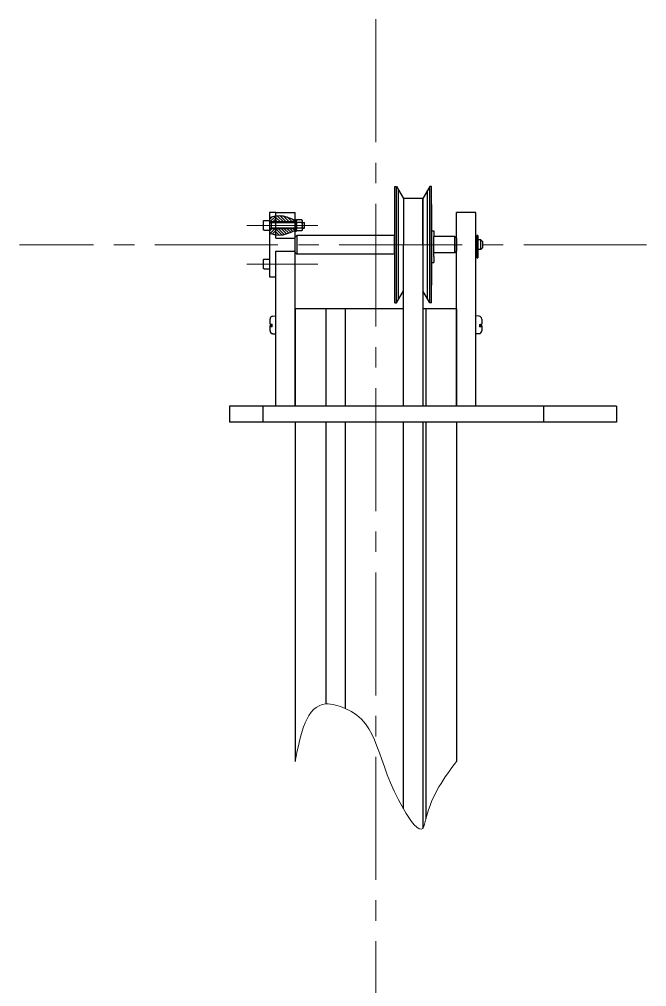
# Model space of a CAD drawing. Header units: millimetres. Extents: x 587 to 10361, y -8386 to 1488.
# Drawn here: x 7269.8 to 7367, y -6084 to -5934.1 of the extents above; entities that cross this region are included whole.
import ezdxf

# ---------------------------------------------------------------- set-up
doc = ezdxf.new("R2010")
doc.units = ezdxf.units.MM
doc.linetypes.add('ACAD_ISO10W100', pattern=[18, 12, -3, 0, -3])
doc.linetypes.add('CENTER2', pattern=[28.575, 19.05, -3.175, 3.175, -3.175])
for name, color, linetype, lineweight in [('Cienka', 30, 'Continuous', 0), ('Gruba', 7, 'Continuous', 30), ('Kreskowanie', 10, 'Continuous', 0), ('Przekrój', 50, 'Continuous', 15), ('Symetria', 210, 'ACAD_ISO10W100', 0), ('Widoczne (ISO)', 7, 'Continuous', 30)]:
    doc.layers.add(name, color=color, linetype=linetype, lineweight=lineweight)
pattern_1 = [(45, (3502.53072, -3769.18944), (-0.224506403, 0.224506403), [])]

# ---------------------------------------------------------------- blocks, each defined once
blk = doc.blocks.new('*U384')
at = {"layer": 'Symetria', "color": 0, "linetype": 'CENTER2', "transparency": 16777216}
blk.add_line((31.58, 0), (-65.63, 0), dxfattribs=at)
blk = doc.blocks.new('*U385')
at = {"layer": 'Symetria', "color": 0, "linetype": 'CENTER2', "transparency": 16777216}
blk.add_line((-5, 0), (5, 0), dxfattribs=at)
blk = doc.blocks.new('*U386')
at = {"layer": 'Symetria', "color": 0, "linetype": 'CENTER2', "transparency": 16777216}
blk.add_line((-6, 0), (5, 0), dxfattribs=at)
blk = doc.blocks.new('*U387')
at = {"layer": 'Symetria', "color": 0, "transparency": 16777216}
blk.add_line((-5.49, 0), (5.49, 0), dxfattribs=at)
blk = doc.blocks.new('*U406')
at = {"layer": 'Symetria', "color": 0, "linetype": 'CENTER2', "transparency": 16777216}
blk.add_line((0, 370.05), (0, -67.34), dxfattribs=at)

msp = doc.modelspace()

# ---------------------------------------------------------------- hatches: boundary and pattern name
at = {"layer": 'Kreskowanie'}
h = msp.add_hatch(dxfattribs=at)
h.set_pattern_fill('ANSI31', color=256, scale=0.1)
h.set_pattern_definition(pattern_1)
edge = h.paths.add_edge_path()
edge.add_spline(control_points=[(7309.586, -5964.507), (7309.254, -5964.556), (7308.92, -5964.644), (7308.586, -5964.731)], knot_values=[0, 0, 0, 0, 2.0268012, 2.0268012, 2.0268012, 2.0268012], degree=3, periodic=0)
edge.add_line((7308.586, -5964.731), (7308.586, -5965.396))
edge.add_line((7308.586, -5965.396), (7308.644, -5965.454))
edge.add_line((7308.644, -5965.454), (7309.586, -5965.455))
edge.add_line((7309.586, -5965.455), (7309.586, -5964.507))
h = msp.add_hatch(dxfattribs=at)
h.set_pattern_fill('ANSI31', color=256, scale=0.1, angle=90)
h.set_pattern_definition([(135, (3502.53072, -3769.18944), (-0.224506403, -0.224506403), [])])
edge = h.paths.add_edge_path()
edge.add_spline(control_points=[(7312.586, -5965.186), (7311.756, -5964.821), (7310.767, -5964.386), (7309.75, -5964.482), (7309.586, -5964.507)], knot_values=[2.0268012, 2.0268012, 2.0268012, 2.0268012, 7.2494663, 8.2502768, 8.2502768, 8.2502768, 8.2502768], degree=3, periodic=0)
edge.add_line((7309.586, -5964.507), (7309.586, -5965.455))
edge.add_line((7309.586, -5965.455), (7312.586, -5965.456))
edge.add_line((7312.586, -5965.456), (7312.586, -5965.186))
edge = h.paths.add_edge_path()
edge.add_line((7312.586, -5966.763), (7312.586, -5966.494))
edge.add_line((7312.586, -5966.494), (7309.586, -5966.495))
edge.add_line((7309.586, -5966.495), (7309.586, -5967.443))
edge.add_spline(control_points=[(7309.586, -5967.443), (7309.75, -5967.468), (7310.767, -5967.563), (7311.756, -5967.128), (7312.586, -5966.763)], knot_values=[2.0268012, 2.0268012, 2.0268012, 2.0268012, 3.0276117, 8.2502768, 8.2502768, 8.2502768, 8.2502768], degree=3, periodic=0)
h = msp.add_hatch(dxfattribs=at)
h.set_pattern_fill('ANSI31', color=256, scale=0.1)
h.set_pattern_definition(pattern_1)
edge = h.paths.add_edge_path()
edge.add_line((7309.586, -5966.495), (7308.644, -5966.495))
edge.add_line((7308.644, -5966.495), (7308.586, -5966.553))
edge.add_line((7308.586, -5966.553), (7308.586, -5967.218))
edge.add_spline(control_points=[(7308.586, -5967.218), (7308.92, -5967.306), (7309.254, -5967.393), (7309.586, -5967.443)], knot_values=[0, 0, 0, 0, 2.0268012, 2.0268012, 2.0268012, 2.0268012], degree=3, periodic=0)
edge.add_line((7309.586, -5967.443), (7309.586, -5966.495))

# ---------------------------------------------------------------- linework, layer by layer
at = {"layer": 'Cienka'}
for p, q in [((7312.586, -5965.593), (7308.933, -5965.593)), ((7314.033, -5965.593), (7313.657, -5965.593)), ((7312.586, -5966.356), (7308.933, -5966.356)), ((7314.033, -5966.356), (7313.657, -5966.356))]:
    msp.add_line(p, q, dxfattribs=at)
at = {"layer": 'Gruba'}
for p, q in [((7328.014, -5959.975), (7328.264, -5959.975)), ((7328.014, -5977.975), (7328.014, -5959.975)), ((7328.264, -5977.975), (7328.264, -5959.975)), ((7328.264, -5959.975), (7329.348, -5961.804)), ((7333.433, -5959.975), (7332.348, -5961.804)), ((7333.433, -5977.975), (7333.433, -5959.975)), ((7333.683, -5959.975), (7333.433, -5959.975)), ((7333.683, -5977.975), (7333.683, -5959.975)), ((7328.598, -5977.41), (7328.598, -5960.539)), ((7333.098, -5977.41), (7333.098, -5960.539)), ((7328.014, -5962.725), (7327.973, -5962.725)), ((7327.973, -5962.725), (7327.973, -5975.225)), ((7332.348, -5961.804), (7329.348, -5961.804)), ((7329.348, -5961.804), (7329.348, -5968.97)), ((7332.348, -5968.97), (7332.348, -5961.804)), ((7332.348, -5961.804), (7332.348, -5968.97)), ((7333.723, -5962.725), (7333.723, -5975.225)), ((7309.586, -5963.975), (7308.586, -5963.975)), ((7308.586, -5963.975), (7308.586, -5973.975)), ((7309.586, -5963.975), (7312.586, -5963.975)), ((7309.586, -5967.975), (7309.586, -5963.975)), ((7312.586, -5993.975), (7312.586, -5963.975)), ((7337.586, -5993.975), (7337.586, -5963.975)), ((7340.586, -5963.975), (7337.586, -5963.975)), ((7340.586, -5993.975), (7340.586, -5963.975)), ((7340.586, -5968.225), (7340.586, -5963.975)), ((7307.753, -5965.223), (7308.586, -5965.223)), ((7308.586, -5965.396), (7308.644, -5965.454)), ((7308.598, -5965.512), (7308.586, -5965.512)), ((7308.598, -5965.512), (7312.586, -5965.512)), ((7312.586, -5965.456), (7308.644, -5965.454)), ((7308.933, -5966.438), (7308.933, -5965.512)), ((7312.586, -5965.049), (7312.798, -5965.049)), ((7312.586, -5965.049), (7312.586, -5966.9)), ((7312.798, -5966.9), (7312.798, -5965.049)), ((7313.657, -5965.512), (7313.952, -5965.512)), ((7313.952, -5965.512), (7313.952, -5966.438)), ((7314.033, -5965.593), (7313.952, -5965.512)), ((7314.033, -5966.356), (7314.033, -5965.593)), ((7307.753, -5966.727), (7308.586, -5966.727)), ((7308.598, -5966.438), (7308.586, -5966.438)), ((7308.644, -5966.495), (7308.586, -5966.553)), ((7308.598, -5966.438), (7312.587, -5966.438)), ((7312.586, -5966.494), (7308.644, -5966.495)), ((7312.586, -5966.9), (7312.798, -5966.9)), ((7313.657, -5966.438), (7313.952, -5966.438)), ((7314.033, -5966.356), (7313.952, -5966.438)), ((7333.723, -5966.825), (7334.073, -5966.825)), ((7333.723, -5970.225), (7333.723, -5966.825)), ((7334.073, -5966.825), (7334.073, -5967.725)), ((7334.073, -5970.825), (7334.073, -5967.725)), ((7340.586, -5969.65), (7340.586, -5967.525)), ((7340.905, -5967.525), (7340.705, -5967.525)), ((7340.705, -5967.525), (7340.705, -5970.997)), ((7340.905, -5967.525), (7340.705, -5967.525)), ((7340.705, -5969.65), (7340.705, -5967.525)), ((7340.705, -5967.525), (7340.905, -5967.525)), ((7340.705, -5969.65), (7340.705, -5967.525)), ((7340.905, -5967.525), (7340.905, -5969.65)), ((7340.905, -5967.525), (7340.905, -5970.997)), ((7340.905, -5967.525), (7340.905, -5969.65)), ((7309.586, -5967.975), (7312.586, -5967.975)), ((7329.348, -5993.975), (7329.348, -5968.97)), ((7332.348, -5968.97), (7332.348, -5993.975)), ((7340.705, -5968.225), (7340.705, -5969.725)), ((7341.342, -5968.225), (7340.905, -5968.225)), ((7341.592, -5968.475), (7341.342, -5968.225)), ((7341.342, -5969.725), (7341.342, -5968.225)), ((7341.592, -5968.475), (7341.592, -5969.475)), ((7309.586, -5993.975), (7309.586, -5969.975)), ((7309.586, -5969.975), (7312.586, -5969.975)), ((7333.723, -5970.204), (7333.723, -5970.825)), ((7340.586, -5969.65), (7340.586, -5970.166)), ((7340.586, -5970.982), (7340.586, -5970.166)), ((7340.705, -5969.65), (7340.705, -5970.166)), ((7340.705, -5969.65), (7340.705, -5970.166)), ((7340.705, -5970.982), (7340.705, -5970.166)), ((7340.705, -5970.982), (7340.705, -5970.166)), ((7340.905, -5970.166), (7340.905, -5969.65)), ((7340.905, -5970.166), (7340.905, -5969.65)), ((7341.342, -5969.725), (7340.905, -5969.725)), ((7340.905, -5970.166), (7340.905, -5970.982)), ((7340.905, -5970.166), (7340.905, -5970.982)), ((7341.592, -5969.475), (7341.342, -5969.725)), ((7307.753, -5971.223), (7308.586, -5971.223)), ((7333.723, -5971.706), (7333.723, -5970.825)), ((7333.723, -5971.725), (7333.723, -5971.706)), ((7333.723, -5971.725), (7334.073, -5971.725)), ((7334.073, -5970.825), (7334.073, -5971.706)), ((7334.073, -5971.706), (7334.073, -5971.725)), ((7340.586, -5970.997), (7340.586, -5970.982)), ((7340.705, -5970.997), (7340.705, -5970.982)), ((7340.705, -5970.997), (7340.705, -5970.982)), ((7340.705, -5970.997), (7340.905, -5970.997)), ((7340.905, -5970.997), (7340.705, -5970.997)), ((7340.705, -5970.997), (7340.905, -5970.997)), ((7340.905, -5970.982), (7340.905, -5970.997)), ((7340.905, -5970.982), (7340.905, -5970.997)), ((7307.753, -5972.727), (7308.586, -5972.727)), ((7308.586, -5973.975), (7309.586, -5973.975)), ((7328.014, -5975.225), (7327.973, -5975.225)), ((7333.683, -5975.225), (7333.723, -5975.225)), ((7328.264, -5977.975), (7329.348, -5976.146)), ((7333.433, -5977.975), (7332.348, -5976.146)), ((7328.014, -5977.975), (7328.264, -5977.975)), ((7333.683, -5977.975), (7333.433, -5977.975)), ((7317.323, -5978.907), (7312.586, -5978.907)), ((7312.586, -5978.907), (7312.586, -5993.975)), ((7315.43, -5978.907), (7315.422, -5978.894)), ((7320.348, -5978.907), (7317.323, -5978.907)), ((7317.323, -5978.907), (7317.323, -5993.975)), ((7329.348, -5978.907), (7320.348, -5978.907)), ((7320.348, -5978.907), (7320.348, -5993.975)), ((7332.848, -5978.907), (7332.348, -5978.907)), ((7337.586, -5978.907), (7332.848, -5978.907)), ((7332.848, -5978.907), (7332.848, -5993.975)), ((7337.586, -5978.907), (7337.586, -5993.975)), ((7308.686, -5981.279), (7308.686, -5980.498)), ((7309.097, -5980.049), (7309.586, -5980.007)), ((7341.075, -5980.049), (7340.586, -5980.007)), ((7341.486, -5980.498), (7341.486, -5981.287)), ((7308.686, -5981.678), (7308.686, -5981.534)), ((7308.686, -5982.315), (7308.686, -5981.678)), ((7309.036, -5981.714), (7309.036, -5981.315)), ((7341.136, -5981.328), (7341.136, -5981.726)), ((7341.486, -5981.526), (7341.486, -5981.686)), ((7341.486, -5981.686), (7341.486, -5982.315)), ((7309.097, -5982.764), (7309.586, -5982.807)), ((7341.075, -5982.764), (7340.586, -5982.807)), ((7307.586, -5993.975), (7302.377, -5993.975)), ((7302.377, -5993.975), (7302.377, -5996.475)), ((7351.086, -5993.975), (7307.586, -5993.975)), ((7307.586, -5993.975), (7307.586, -5996.475)), ((7362.377, -5993.975), (7351.086, -5993.975)), ((7351.086, -5993.975), (7351.086, -5996.475)), ((7362.377, -5993.975), (7362.377, -5996.475)), ((7307.586, -5996.475), (7302.377, -5996.475)), ((7351.086, -5996.475), (7307.586, -5996.475)), ((7312.586, -5996.475), (7312.586, -6049.041)), ((7317.323, -5996.475), (7317.323, -6040.155)), ((7320.348, -5996.475), (7320.348, -6040.836)), ((7329.348, -6056.424), (7329.348, -5996.475)), ((7332.348, -5996.475), (7332.348, -6059.424)), ((7332.848, -5996.475), (7332.848, -6057.928)), ((7337.586, -5996.475), (7337.586, -6049.041)), ((7362.377, -5996.475), (7351.086, -5996.475))]:
    msp.add_line(p, q, dxfattribs=at)
for centre, start, end in [((7309.136, -5980.498), 95, 180), ((7341.036, -5980.498), 0, 85), ((7309.136, -5982.315), 180, 265), ((7341.036, -5982.315), 275, 0)]:
    msp.add_arc(centre, 0.45, start, end, dxfattribs=at)
for centre, major_axis, start_param, end_param in [((7308.644, -5965.975), (0, 0.521), 5.8073031, 6.2831496), ((7312.586, -5965.975), (0, 0.925), 0, 0.9752127), ((7312.586, -5965.975), (0, -0.925), 4.1168068, 6.2831876), ((7308.644, -5965.975), (0, -0.521), 0.0000357, 0.4758822)]:
    msp.add_ellipse(centre, major_axis=major_axis, ratio=0.0003213, start_param=start_param, end_param=end_param, dxfattribs=at)
for points in [[(7308.586, -5964.731), (7310.076, -5964.465), (7312.586, -5965.186)], [(7308.586, -5967.218), (7310.076, -5967.485), (7312.586, -5966.763)]]:
    msp.add_spline(points, degree=3, dxfattribs=at)
for points, knots in [([(7307.753, -5966.727), (7307.743, -5966.727), (7307.733, -5966.725), (7307.714, -5966.719), (7307.705, -5966.714), (7307.69, -5966.702), (7307.683, -5966.695), (7307.672, -5966.679), (7307.667, -5966.67), (7307.663, -5966.656), (7307.662, -5966.651), (7307.661, -5966.644), (7307.661, -5966.643), (7307.661, -5966.64), (7307.661, -5966.64), (7307.661, -5966.639), (7307.661, -5966.639), (7307.661, -5966.638), (7307.661, -5966.638), (7307.661, -5966.637), (7307.661, -5966.637), (7307.661, -5966.636), (7307.661, -5966.636), (7307.661, -5966.635), (7307.661, -5966.635), (7307.661, -5966.634), (7307.661, -5966.634), (7307.661, -5966.631), (7307.661, -5966.627), (7307.661, -5966.607), (7307.661, -5966.579), (7307.661, -5966.504), (7307.661, -5966.458), (7307.661, -5966.352), (7307.66, -5966.29), (7307.66, -5966.161), (7307.66, -5966.091), (7307.66, -5965.951), (7307.66, -5965.88), (7307.66, -5965.744), (7307.66, -5965.678), (7307.661, -5965.56), (7307.661, -5965.507), (7307.661, -5965.418), (7307.661, -5965.383), (7307.661, -5965.333), (7307.661, -5965.32), (7307.661, -5965.315), (7307.661, -5965.315), (7307.661, -5965.313), (7307.661, -5965.313), (7307.661, -5965.312), (7307.661, -5965.312), (7307.661, -5965.311), (7307.661, -5965.31), (7307.661, -5965.308), (7307.661, -5965.308), (7307.661, -5965.306), (7307.661, -5965.304), (7307.662, -5965.3), (7307.662, -5965.298), (7307.665, -5965.288), (7307.667, -5965.282), (7307.674, -5965.267), (7307.679, -5965.259), (7307.693, -5965.245), (7307.701, -5965.238), (7307.718, -5965.229), (7307.728, -5965.226), (7307.743, -5965.223), (7307.748, -5965.223), (7307.753, -5965.223)], [0, 0, 0, 0, 0.0259442, 0.0259442, 0.0514189, 0.0514189, 0.0769105, 0.0769105, 0.1024004, 0.1024004, 0.1149687, 0.1149687, 0.1195614, 0.1195614, 0.120864, 0.120864, 0.1220116, 0.1220116, 0.1238407, 0.1238407, 0.1257876, 0.1257876, 0.129053, 0.129053, 0.1367188, 0.1367188, 0.1596873, 0.1596873, 0.2286965, 0.2286965, 0.4258031, 0.4258031, 0.6074736, 0.6074736, 0.7891651, 0.7891651, 0.970814, 0.970814, 1.1524546, 1.1524546, 1.334094, 1.334094, 1.5157382, 1.5157382, 1.6974014, 1.6974014, 1.8791074, 1.8791074, 1.8934876, 1.8934876, 1.8964409, 1.8964409, 1.8990741, 1.8990741, 1.9012725, 1.9012725, 1.903195, 1.903195, 1.9065332, 1.9065332, 1.9138629, 1.9138629, 1.9314389, 1.9314389, 1.9565762, 1.9565762, 1.9820684, 1.9820684, 2.0075591, 2.0075591, 2.0212732, 2.0212732, 2.0212732, 2.0212732]), ([(7307.753, -5972.727), (7307.743, -5972.727), (7307.733, -5972.725), (7307.714, -5972.719), (7307.705, -5972.714), (7307.689, -5972.702), (7307.683, -5972.695), (7307.671, -5972.679), (7307.667, -5972.67), (7307.663, -5972.656), (7307.662, -5972.651), (7307.661, -5972.644), (7307.661, -5972.643), (7307.661, -5972.64), (7307.661, -5972.64), (7307.661, -5972.639), (7307.661, -5972.639), (7307.661, -5972.638), (7307.66, -5972.638), (7307.66, -5972.637), (7307.66, -5972.637), (7307.66, -5972.636), (7307.66, -5972.636), (7307.66, -5972.635), (7307.66, -5972.635), (7307.66, -5972.634), (7307.66, -5972.634), (7307.66, -5972.631), (7307.66, -5972.627), (7307.66, -5972.607), (7307.66, -5972.579), (7307.66, -5972.504), (7307.66, -5972.458), (7307.66, -5972.352), (7307.66, -5972.29), (7307.66, -5972.161), (7307.66, -5972.091), (7307.66, -5971.951), (7307.66, -5971.88), (7307.66, -5971.744), (7307.66, -5971.678), (7307.66, -5971.56), (7307.66, -5971.507), (7307.66, -5971.418), (7307.66, -5971.383), (7307.66, -5971.333), (7307.66, -5971.32), (7307.66, -5971.315), (7307.66, -5971.315), (7307.66, -5971.313), (7307.66, -5971.313), (7307.66, -5971.312), (7307.661, -5971.312), (7307.661, -5971.311), (7307.661, -5971.31), (7307.661, -5971.308), (7307.661, -5971.308), (7307.661, -5971.306), (7307.661, -5971.304), (7307.662, -5971.3), (7307.662, -5971.298), (7307.664, -5971.288), (7307.667, -5971.282), (7307.674, -5971.267), (7307.679, -5971.259), (7307.693, -5971.245), (7307.701, -5971.238), (7307.718, -5971.229), (7307.728, -5971.226), (7307.742, -5971.223), (7307.748, -5971.223), (7307.753, -5971.223)], [0, 0, 0, 0, 0.0259442, 0.0259442, 0.0514189, 0.0514189, 0.0769105, 0.0769105, 0.1024004, 0.1024004, 0.1149687, 0.1149687, 0.1195614, 0.1195614, 0.120864, 0.120864, 0.1220116, 0.1220116, 0.1238407, 0.1238407, 0.1257876, 0.1257876, 0.129053, 0.129053, 0.1367188, 0.1367188, 0.1596873, 0.1596873, 0.2286965, 0.2286965, 0.4258031, 0.4258031, 0.6074736, 0.6074736, 0.7891651, 0.7891651, 0.970814, 0.970814, 1.1524546, 1.1524546, 1.334094, 1.334094, 1.5157382, 1.5157382, 1.6974014, 1.6974014, 1.8791074, 1.8791074, 1.8934876, 1.8934876, 1.8964409, 1.8964409, 1.8990741, 1.8990741, 1.9012725, 1.9012725, 1.903195, 1.903195, 1.9065332, 1.9065332, 1.9138629, 1.9138629, 1.9314389, 1.9314389, 1.9565762, 1.9565762, 1.9820684, 1.9820684, 2.0075591, 2.0075591, 2.0212732, 2.0212732, 2.0212732, 2.0212732]), ([(7308.686, -5981.279), (7308.686, -5981.284), (7308.699, -5981.289), (7308.742, -5981.298), (7308.779, -5981.302), (7308.858, -5981.309), (7308.913, -5981.312), (7308.986, -5981.314), (7309.011, -5981.315), (7309.036, -5981.315)], [0.40723082, 0.40723082, 0.40723082, 0.40723082, 0.44148231, 0.44148231, 0.47516951, 0.47516951, 0.50852332, 0.50852332, 0.52273875, 0.52273875, 0.52273875, 0.52273875]), ([(7308.686, -5981.534), (7308.686, -5981.529), (7308.699, -5981.524), (7308.742, -5981.515), (7308.779, -5981.511), (7308.858, -5981.504), (7308.913, -5981.501), (7308.986, -5981.499), (7309.011, -5981.498), (7309.036, -5981.498)], [0.40723082, 0.40723082, 0.40723082, 0.40723082, 0.44148231, 0.44148231, 0.47516951, 0.47516951, 0.50852332, 0.50852332, 0.52273875, 0.52273875, 0.52273875, 0.52273875]), ([(7309.036, -5981.714), (7309.011, -5981.714), (7308.986, -5981.713), (7308.913, -5981.71), (7308.858, -5981.707), (7308.779, -5981.701), (7308.742, -5981.696), (7308.699, -5981.688), (7308.686, -5981.682), (7308.686, -5981.678)], [0.01895226, 0.01895226, 0.01895226, 0.01895226, 0.03316768, 0.03316768, 0.0665215, 0.0665215, 0.1002087, 0.1002087, 0.13446018, 0.13446018, 0.13446018, 0.13446018]), ([(7341.136, -5981.328), (7341.161, -5981.327), (7341.185, -5981.327), (7341.259, -5981.324), (7341.314, -5981.32), (7341.393, -5981.313), (7341.43, -5981.308), (7341.473, -5981.299), (7341.486, -5981.293), (7341.486, -5981.287)], [0.01895226, 0.01895226, 0.01895226, 0.01895226, 0.03316768, 0.03316768, 0.0665215, 0.0665215, 0.1002087, 0.1002087, 0.13446018, 0.13446018, 0.13446018, 0.13446018]), ([(7341.136, -5981.485), (7341.161, -5981.486), (7341.185, -5981.487), (7341.259, -5981.489), (7341.314, -5981.493), (7341.393, -5981.5), (7341.43, -5981.505), (7341.473, -5981.514), (7341.486, -5981.52), (7341.486, -5981.526)], [0.01895226, 0.01895226, 0.01895226, 0.01895226, 0.03316768, 0.03316768, 0.0665215, 0.0665215, 0.1002087, 0.1002087, 0.13446018, 0.13446018, 0.13446018, 0.13446018]), ([(7341.486, -5981.686), (7341.486, -5981.691), (7341.473, -5981.697), (7341.43, -5981.707), (7341.393, -5981.712), (7341.314, -5981.719), (7341.259, -5981.722), (7341.185, -5981.725), (7341.161, -5981.726), (7341.136, -5981.726)], [0.40723082, 0.40723082, 0.40723082, 0.40723082, 0.44148231, 0.44148231, 0.47516951, 0.47516951, 0.50852332, 0.50852332, 0.52273875, 0.52273875, 0.52273875, 0.52273875])]:
    msp.add_open_spline(points, degree=3, knots=knots, dxfattribs=at)
at = {"layer": 'Przekrój'}
msp.add_spline([(7312.586, -6049.041), (7317.323, -6040.155), (7320.348, -6040.836), (7329.348, -6056.424), (7332.348, -6059.424), (7332.848, -6057.928), (7337.586, -6049.041)], degree=3, dxfattribs=at)
at = {"layer": 'Widoczne (ISO)'}
for p, q in [((7312.586, -5966.494), (7312.586, -5965.049)), ((7312.798, -5965.248), (7312.863, -5965.135)), ((7312.798, -5965.345), (7312.798, -5965.248)), ((7313.592, -5965.135), (7312.863, -5965.135)), ((7313.592, -5965.555), (7312.863, -5965.555)), ((7313.657, -5965.248), (7313.592, -5965.135)), ((7313.657, -5965.248), (7313.657, -5965.345)), ((7313.657, -5965.345), (7313.657, -5965.975)), ((7313.657, -5965.975), (7313.657, -5966.605)), ((7312.586, -5966.9), (7312.586, -5966.494)), ((7312.586, -5967.775), (7312.836, -5967.525)), ((7312.798, -5966.702), (7312.798, -5966.605)), ((7312.798, -5966.702), (7312.863, -5966.814)), ((7312.836, -5967.525), (7312.836, -5970.425)), ((7327.973, -5967.525), (7312.836, -5967.525)), ((7313.592, -5966.395), (7312.863, -5966.395)), ((7313.592, -5966.814), (7312.863, -5966.814)), ((7313.657, -5966.702), (7313.592, -5966.814)), ((7313.657, -5966.605), (7313.657, -5966.702)), ((7327.973, -5967.525), (7327.973, -5970.425)), ((7327.973, -5970.225), (7327.973, -5967.725)), ((7336.852, -5967.725), (7334.073, -5967.725)), ((7337.336, -5967.725), (7336.852, -5967.725)), ((7337.336, -5970.225), (7337.336, -5967.725)), ((7337.586, -5967.975), (7337.336, -5967.725)), ((7337.586, -5967.975), (7337.586, -5969.975)), ((7340.586, -5968.225), (7340.705, -5968.225)), ((7312.586, -5970.175), (7312.836, -5970.425)), ((7327.973, -5970.425), (7312.836, -5970.425)), ((7336.852, -5970.225), (7334.073, -5970.225)), ((7337.336, -5970.225), (7336.852, -5970.225)), ((7337.586, -5969.975), (7337.336, -5970.225))]:
    msp.add_line(p, q, dxfattribs=at)
for points in [[(7312.798, -5965.345), (7312.798, -5965.248), (7312.863, -5965.135)], [(7312.863, -5965.555), (7312.798, -5965.442), (7312.798, -5965.345)], [(7312.798, -5965.975), (7312.798, -5965.78), (7312.863, -5965.555)], [(7312.863, -5966.395), (7312.798, -5966.17), (7312.798, -5965.975)], [(7313.592, -5965.135), (7313.657, -5965.248), (7313.657, -5965.345)], [(7313.657, -5965.345), (7313.657, -5965.442), (7313.592, -5965.555)], [(7313.592, -5965.555), (7313.657, -5965.78), (7313.657, -5965.975)], [(7313.657, -5965.975), (7313.657, -5966.17), (7313.592, -5966.395)], [(7312.798, -5966.605), (7312.798, -5966.507), (7312.863, -5966.395)], [(7312.863, -5966.814), (7312.798, -5966.702), (7312.798, -5966.605)], [(7313.592, -5966.395), (7313.657, -5966.507), (7313.657, -5966.605)], [(7313.657, -5966.605), (7313.657, -5966.702), (7313.592, -5966.814)]]:
    msp.add_rational_spline(points, [1, 1.0379548493, 1], degree=2, dxfattribs=at)

# ---------------------------------------------------------------- block references
at = {"layer": 'Symetria', "linetype": 'CENTER2'}
for name, p in [('*U406', (7325.086, -6304.099)), ('*U385', (7311.086, -5965.975)), ('*U384', (7335.463, -5968.975)), ('*U386', (7311.086, -5971.975))]:
    msp.add_blockref(name, p, dxfattribs=at)
at = {"layer": 'Symetria'}
msp.add_blockref('*U387', (7310.592, -5965.975), dxfattribs=at)

doc.saveas('drawing.dxf')
